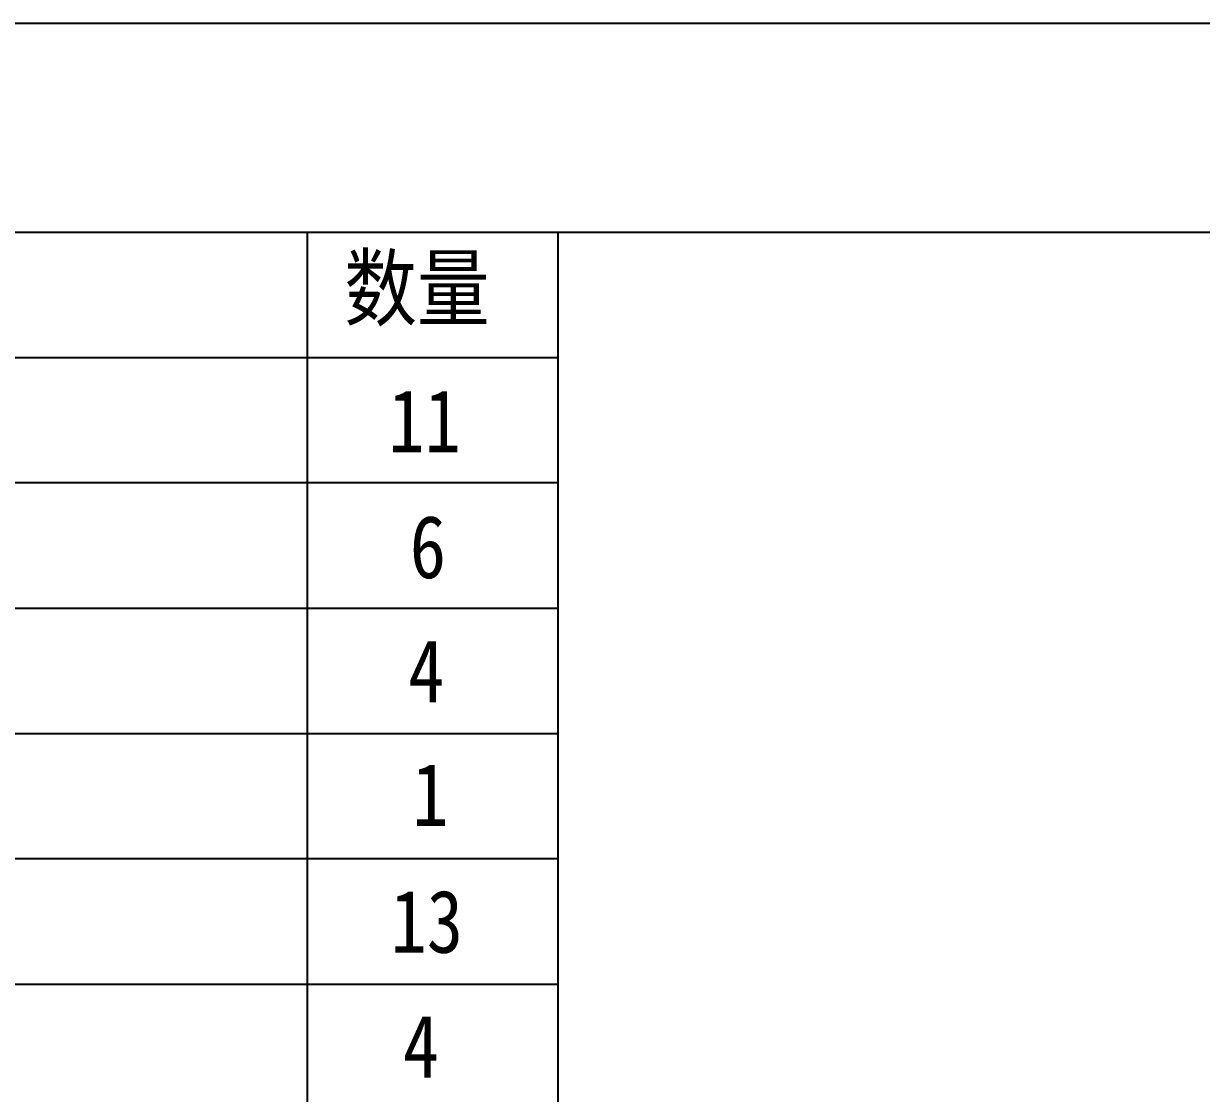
# Model space of a CAD drawing. Header units: millimetres. Extents: x 0 to 1189, y 25 to 866.
# Drawn here: x 141 to 282.1, y 737.9 to 866 of the extents above; entities that cross this region are included whole.
import ezdxf

# ---------------------------------------------------------------- set-up
doc = ezdxf.new("R2010")
doc.units = ezdxf.units.MM
doc.header["$LTSCALE"] = 65.395
doc.layers.get('0').update_dxf_attribs({"linetype": 'CONTINUOUS'})
doc.styles.get("Standard").update_dxf_attribs({"font": 'txt', "width": 0.85})

msp = doc.modelspace()

# ---------------------------------------------------------------- linework, layer by layer
at = {"color": 7, "true_color": 0xffffff}
for p, q in [((175, 841), (175, 796)), ((205, 841), (205, 796)), ((175, 796), (175, 691)), ((205, 796), (205, 691))]:
    msp.add_line(p, q, dxfattribs=at)
at = {"color": 7, "linetype": 'Continuous'}
for points in [[(0, 25), (1189, 25), (1189, 866), (0, 866)], [(25, 50), (1164, 50), (1164, 841), (25, 841)]]:
    msp.add_lwpolyline(points, close=True, dxfattribs=at)
at = {"color": 7, "true_color": 0xffffff}
for points in [[(25, 826), (205, 826)], [(205, 811), (25, 811)], [(25, 796), (205, 796)], [(25, 781), (205, 781)], [(205, 766), (25, 766)], [(25, 751), (205, 751)]]:
    msp.add_lwpolyline(points, dxfattribs=at)

# ---------------------------------------------------------------- texts
at = {"lineweight": -3, "char_height": 7.5163, "width": 32.26492, "attachment_point": 5}
for s, insert in [('{\\fSimSun|b0|i0|c134|p54;数量}', (188.132, 833.913)), ('{\\fSimSun|b0|i0|c134|p54;11}', (189.039, 818.425)), ('{\\fSimSun|b0|i0|c134|p54;4}', (189.248, 788.473)), ('{\\fSimSun|b0|i0|c134|p54;1}', (189.723, 773.693)), ('{\\fSimSun|b0|i0|c134|p54;13}', (189.304, 758.434)), ('{\\fSimSun|b0|i0|c134|p54;4}', (188.613, 743.551))]:
    msp.add_mtext(s, dxfattribs=dict(at, insert=insert))
at = {"color": 7, "lineweight": -3, "true_color": 0xffffff, "insert": (189.439, 803.292), "char_height": 7.5163, "width": 32.26492, "attachment_point": 5}
msp.add_mtext('{\\fSimSun|b0|i0|c134|p54;6}', dxfattribs=at)

doc.saveas('drawing.dxf')
